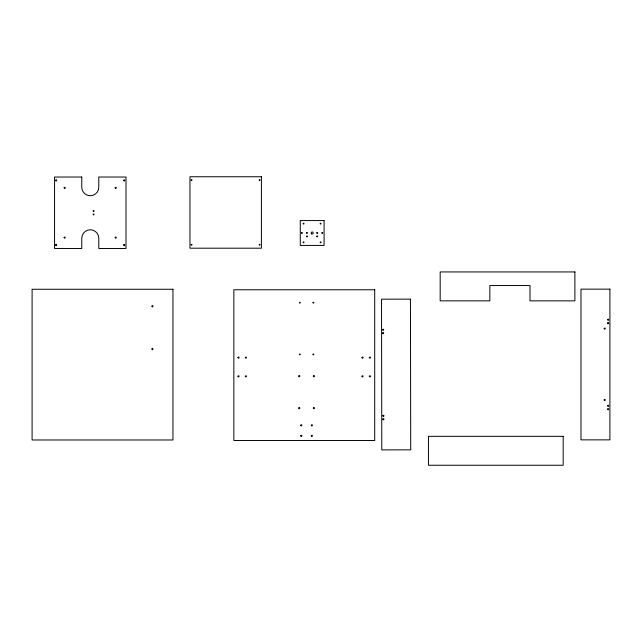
<?xml version="1.0" encoding="UTF-8"?>
<svg xmlns="http://www.w3.org/2000/svg" width="642" height="642" viewBox="0 0 642 642"><rect width="100%" height="100%" fill="white"/><g stroke="black" fill="none" stroke-linecap="round" stroke-linejoin="round"><path stroke-width="0.96" d="M55.605 180.258C56.44 182.858 57.628 178.428 55.605 180.258M55.605 244.899C56.44 247.499 57.628 243.069 55.605 244.899M64.112 187.745C64.938 190.345 66.126 185.907 64.112 187.745M64.112 237.412C64.938 240.012 66.126 235.582 64.112 237.412M93.194 210.921C93.82 212.871 94.711 209.549 93.194 210.921M93.194 214.324C93.82 216.274 94.711 212.951 93.194 214.324M115.143 187.745C115.977 190.345 117.165 185.907 115.143 187.745M115.143 237.412C115.977 240.012 117.165 235.582 115.143 237.412M123.649 180.258C124.484 182.858 125.671 178.428 123.649 180.258M123.649 244.899C124.484 247.499 125.671 243.069 123.649 244.899M151.881 306.098C152.716 308.69 153.903 304.26 151.881 306.098M151.881 348.959C152.716 351.559 153.903 347.129 151.881 348.959M191.164 180.017C191.789 181.967 192.68 178.645 191.164 180.017M191.164 244.658C191.789 246.608 192.68 243.286 191.164 244.658M259.207 180.017C259.833 181.967 260.724 178.645 259.207 180.017M237.957 357.474C238.792 360.074 239.98 355.636 237.957 357.474M237.957 376.188C238.792 378.788 239.98 374.35 237.957 376.188M259.207 244.658C259.833 246.608 260.724 243.286 259.207 244.658M245.276 357.474C246.111 360.074 247.298 355.636 245.276 357.474M245.276 376.188C246.111 378.788 247.298 374.35 245.276 376.188M301.475 232.861C302.101 234.812 302.992 231.489 301.475 232.861M303.176 223.504C303.802 225.454 304.693 222.132 303.176 223.504M303.176 242.219C303.802 244.169 304.693 240.838 303.176 242.219M306.579 232.861C307.205 234.812 308.096 231.489 306.579 232.861M306.579 236.264C307.205 238.214 308.096 234.884 306.579 236.264M299.365 302.575C299.991 304.525 300.881 301.194 299.365 302.575M299.365 354.288C299.991 356.238 300.881 352.907 299.365 354.288M316.787 232.861C317.413 234.812 318.304 231.489 316.787 232.861M316.787 236.264C317.413 238.214 318.304 234.884 316.787 236.264M298.69 376.019C299.525 378.611 300.713 374.182 298.69 376.019M320.189 223.504C320.815 225.454 321.706 222.132 320.189 223.504M320.189 242.219C320.815 244.169 321.706 240.838 320.189 242.219M298.69 407.999C299.525 410.591 300.713 406.161 298.69 407.999M321.891 232.861C322.517 234.812 323.407 231.489 321.891 232.861M312.975 302.575C313.601 304.525 314.492 301.194 312.975 302.575M300.729 425.181C301.563 427.773 302.751 423.343 300.729 425.181M300.729 435.725C301.563 438.326 302.751 433.888 300.729 435.725M312.975 354.288C313.601 356.238 314.492 352.907 312.975 354.288M313.32 376.019C314.155 378.611 315.342 374.182 313.32 376.019M313.32 407.999C314.155 410.591 315.342 406.161 313.32 407.999M311.274 425.181C312.108 427.773 313.296 423.343 311.274 425.181M311.274 435.725C312.108 438.326 313.296 433.888 311.274 435.725M361.968 357.474C362.802 360.074 363.99 355.636 361.968 357.474M361.968 376.188C362.802 378.788 363.99 374.35 361.968 376.188M369.286 357.474C370.121 360.074 371.309 355.636 369.286 357.474M369.286 376.188C370.121 378.788 371.309 374.35 369.286 376.188M382.568 329.619C383.402 332.219 384.59 327.781 382.568 329.619M382.568 333.021C383.402 335.622 384.59 331.184 382.568 333.021M382.841 415.695C383.675 418.295 384.863 413.857 382.841 415.695M382.841 419.098C383.675 421.698 384.863 417.26 382.841 419.098M604.138 328.439C604.973 331.039 606.16 326.601 604.138 328.439M607.541 319.596C608.375 322.196 609.563 317.758 607.541 319.596M607.541 322.998C608.375 325.59 609.563 321.161 607.541 322.998M604.138 399.886C604.973 402.486 606.16 398.048 604.138 399.886M607.541 405.672C608.375 408.264 609.563 403.834 607.541 405.672M607.541 409.066C608.375 411.666 609.563 407.237 607.541 409.066M410.447 299.124L381.525 299.18L381.797 449.898L410.719 449.841L410.447 299.124M261.406 176.751L189.96 176.751L189.96 248.197L261.406 248.197L261.406 176.751M81.775 177.031L54.562 177.031L54.562 248.478L81.775 248.478L81.775 238.27A8.506 8.506 0 0 1 90.281 229.764A8.506 8.506 0 0 1 98.788 238.27L98.788 248.478L126.009 248.478L126.009 177.031L98.788 177.031L98.788 187.239A8.506 8.506 0 0 1 90.281 195.746A8.506 8.506 0 0 1 81.775 187.239L81.775 177.031M324.09 220.575L300.271 220.575L300.271 245.413L324.09 245.413L324.09 220.575M574.895 271.935L440.171 271.935L440.171 300.857L489.838 300.857L489.838 285.546L529.987 285.546L529.987 300.857L574.895 300.857L574.895 271.935M609.9 289.149L580.978 289.149L580.978 439.866L609.9 439.866L609.9 289.149M172.947 289.261L32.1 289.261L32.1 439.979L172.947 439.979L172.947 289.261M374.703 289.775L233.857 289.775L233.857 440.492L374.703 440.492L374.703 289.775M563.178 436.335L428.447 436.335L428.447 465.249L563.178 465.249L563.178 436.335M311.667 233.881A1.019 1.019 0 0 0 313.2 232.99A1.019 1.019 0 0 0 311.667 232.107A1.019 1.019 0 0 0 311.667 233.881"/></g></svg>
